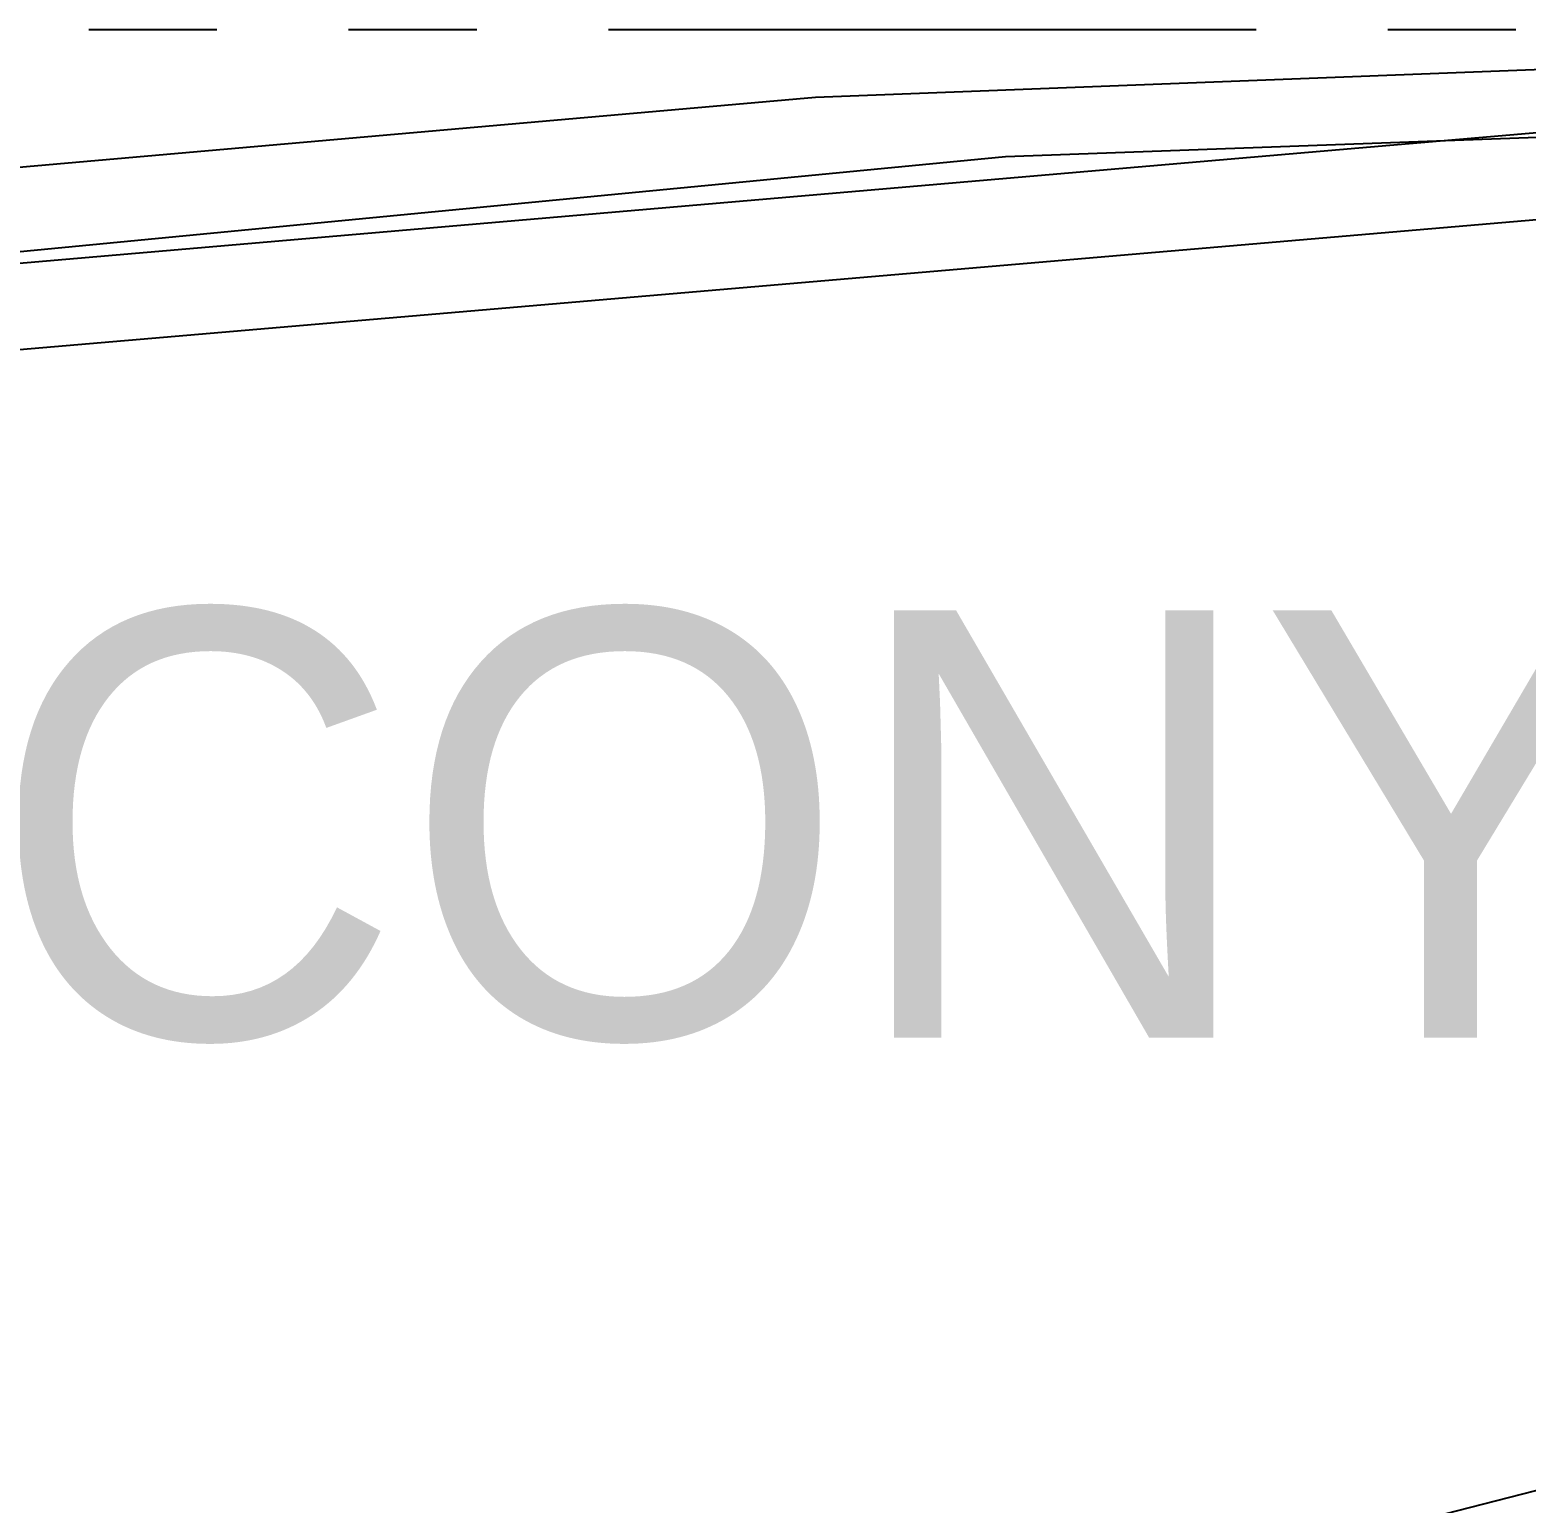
# Model space of a CAD drawing. Header units: feet. Extents: x -84 to 198, y -22 to 181.
# Drawn here: x 83.25 to 89.01, y 154.59 to 160.26 of the extents above; entities that cross this region are included whole.
import ezdxf
from ezdxf.enums import TextEntityAlignment as Align

# ---------------------------------------------------------------- set-up
doc = ezdxf.new("R2010")
doc.units = ezdxf.units.FT
for name, color, linetype in [('A-AREA-UNIDAD', 30, 'CONTINUOUS'), ('A-LINEA', 7, 'CONTINUOUS'), ('A-TEXTO-PDF', 3, 'CONTINUOUS')]:
    doc.layers.add(name, color=color, linetype=linetype)

msp = doc.modelspace()

# ---------------------------------------------------------------- linework, layer by layer
at = {"layer": 'A-AREA-UNIDAD'}
msp.add_lwpolyline([(84.928, 131.1289), (85.152, 132.6933), (86.8, 132.5333), (87.552, 135.8578), (85.152, 136.2489), (85.12, 137.3333), (86.08, 141.3689), (87.072, 141.4222), (87.12, 140.6578), (87.648, 141.1733), (87.712, 141.5822), (87.488, 142.2933), (86.56, 142.3289), (86.56, 143.3778), (87.872, 148.8889), (88.64, 149.0489), (91.008, 159.2178), (90.432, 159.2533), (90.432, 159.8933), (87.008, 159.7689), (77.6, 158.8622), (74.112, 158.2578)], dxfattribs=at)
at = {"layer": 'A-LINEA'}
for p, q in [((83.9733, 160.2578), (83.48, 160.2578)), ((84.9733, 160.2578), (84.48, 160.2578)), ((87.9733, 160.2578), (85.48, 160.2578)), ((88.9733, 160.2578), (88.48, 160.2578)), ((90.7264, 160.1691), (86.2775, 159.9973)), ((90.5992, 159.9939), (77.9864, 158.9103)), ((86.2775, 159.9973), (81.9113, 159.6139)), ((90.6043, 159.6606), (78.0467, 158.5824)), ((106.2631, 159.0395), (36.6895, 141.2395)), ((106.2631, 159.0395), (36.6895, 141.2395))]:
    msp.add_line(p, q, dxfattribs=at)

# ---------------------------------------------------------------- texts
at = {"layer": 'A-TEXTO-PDF'}
msp.add_text('BALCONY', height=1.646, dxfattribs=at).set_placement((84.1965, 156.3785), align=Align.CENTER)

doc.saveas('drawing.dxf')
